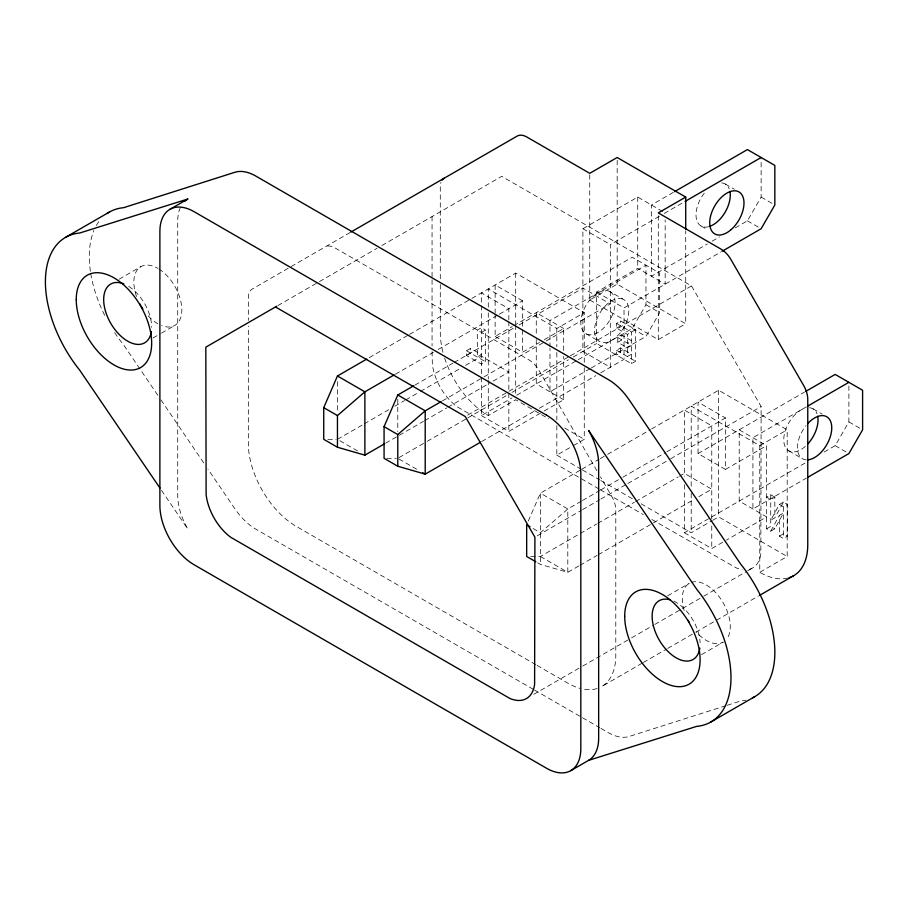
<?xml version="1.0" encoding="UTF-8"?>
<svg xmlns="http://www.w3.org/2000/svg" width="908" height="908" viewBox="0 0 908 908"><rect width="100%" height="100%" fill="white"/><g stroke="black" fill="none" stroke-linecap="round" stroke-linejoin="round"><path stroke-width="0.68" stroke-dasharray="4.54 3.41" d="M528.32 521.022L540.385 493.158L580.723 469.867M783.479 502.09L779.37 504.473L770.733 520.193L774.842 517.821L783.479 502.09L787.588 504.473L787.588 536.14L783.479 538.512L779.37 536.14L779.37 515.426L783.479 513.043L774.842 528.774L770.733 531.146L766.624 528.774L766.624 445.658L739.203 429.825L739.203 501.068L766.624 516.902L726.4 540.124M770.733 531.146L779.37 515.426M578.294 359.647L632.252 328.492L645.963 304.748L645.963 265.17L549.976 320.581L549.976 347.117M591.29 367.978L645.963 336.414L659.673 312.67L659.673 273.081L632.252 257.248L513.497 325.813M735.276 227.851L747.42 220.837L761.131 197.081L761.131 157.504M824.146 452.025L835.178 445.658L848.889 421.902L848.889 382.325M119.152 279.187L140.865 266.646M153.077 337.969L160.319 333.781M161.533 333.088L174.801 325.427M350.159 232.493L252.345 288.971A19.386 11.191 60 0 0 248.327 297.847L248.327 320.433M277.927 305.553L318.333 282.218M319.502 281.548L377.036 248.327M381.871 245.535L501.715 176.345L691.487 285.906L761.131 406.546L760.847 553.528A40.667 23.472 60 0 1 746.716 569.793M659.356 216.263L610.312 244.581L610.312 367.286L582.891 351.453L582.891 228.748L637.734 197.081L662.772 211.541M369.238 357.639L408.35 335.063M409.576 334.36L470.685 299.072M471.91 298.369L515.699 273.081L584.264 312.658L584.264 363.325M673.316 192.371L651.445 205.004L651.445 276.248L707.332 243.98M664.259 213.437L683.883 202.109M395.434 374.187L433.332 352.304M438.212 349.478L498.106 314.906M499.332 314.202L522.554 300.786L522.554 328.605M481.422 332.453L485.542 330.081L485.542 361.747L481.422 364.119L466.485 355.493L466.485 350.749L470.594 348.366L481.422 354.619L477.313 356.992L477.313 330.081L481.422 327.709L485.542 330.081M495.132 314.157L495.132 336.414L512.271 326.517M414.945 385.083L452.944 363.143M454.17 362.44L514.234 327.754M519.138 324.928L582.891 288.12L610.312 303.953L484.043 376.854M466.485 355.493L470.594 353.121L470.594 348.366M337.458 439.324L363.075 424.535M364.29 423.82L388.692 409.735M394.798 406.216L404.559 400.576M405.774 399.872L419.201 392.131M420.415 391.427L460.685 368.183M465.566 365.356L481.422 356.197L508.843 372.03L490.547 382.597M635.6 329.638L627.383 334.394L616.555 328.14L616.555 323.396L620.663 321.012L635.6 329.638L635.6 361.305L631.491 363.677L596.601 343.53L596.601 292.081L637.734 268.337L665.155 284.159L665.155 219.906M589.746 174.745L589.746 299.992L617.168 284.159L685.722 323.747L685.722 230.859M488.277 307.21L488.277 288.914L556.831 328.492L584.264 312.658M712.19 241.176L719.476 236.965M495.132 336.414L522.554 352.247L539.5 342.464M544.335 339.671L563.686 328.492L563.686 350.851M442.366 400.916L482.818 377.558M385.616 443.183L423.434 421.346M424.66 420.642L446.623 407.964M447.837 407.261L489.321 383.301M596.601 292.081L624.023 307.914L720.736 252.072M616.555 328.14L620.663 325.768L620.663 321.012M467.688 415.115L569.191 356.504M570.417 355.8L691.487 285.906M399.009 457.609L426.011 442.026M427.237 441.311L466.508 418.645M467.734 417.93L507.005 395.264M511.919 392.426L568.374 359.829M573.277 357.003L596.601 343.53M481.422 377.41L481.422 415.58L512.078 397.874M516.765 395.173L577.068 360.351M617.78 337.56L631.491 345.471L627.383 347.843L617.78 342.305L617.78 337.56L621.889 335.188L631.491 340.727L627.383 343.099L627.383 334.394M444.659 358.081A67.873 39.18 60 0 0 488.277 415.58L515.699 399.747L548.761 418.826M617.78 342.305L621.889 339.933L621.889 335.188M620.663 347.934L620.663 352.679L616.555 355.051L616.555 350.306L620.663 347.934L631.491 354.177L627.383 356.56L627.383 347.843M590.075 368.682L549.976 391.825L549.976 348.524M481.66 441.56L534.437 411.097M539.341 408.26L595.796 375.662M600.699 372.836L624.023 359.364L624.023 307.914M589.746 299.992L658.3 339.581L685.722 323.747M481.422 415.58L508.843 431.402L542.973 411.71M544.187 411.006L563.686 399.747L563.686 356.435M556.831 425.602L556.831 455.158L572.335 446.203M573.527 445.522L584.264 439.324L584.264 364.732M581.937 469.164L599.053 459.278M600.279 458.574L606.385 455.044M607.611 454.341L650.389 429.643M651.615 428.928L718.625 390.247L787.191 429.825L787.191 556.479L759.769 572.312L759.769 445.658L691.204 406.069L691.204 486.291M581.245 501.227L567.806 508.979L540.385 532.735L532.383 528.115M582.471 500.512L599.586 490.638M600.812 489.934L621.583 477.937M622.809 477.222L665.587 452.524M666.812 451.821L725.481 417.952L725.481 469.402L698.059 453.569L698.059 402.119L725.481 417.952M537.343 535.754L581.37 510.33M582.595 509.626L599.711 499.74M600.937 499.037L626.611 484.214M627.837 483.51L669.423 459.505M670.637 458.79L761.131 406.546M698.059 453.569L804.567 392.074M530.783 556.479L540.385 556.479L596.511 524.075M597.725 523.371L634.329 502.249M635.543 501.534L678.253 476.882M679.468 476.178L684.348 473.363L711.77 489.196L695.914 498.356M806.361 406.875L752.914 437.735L752.914 508.991L806.361 478.119M759.769 445.658L787.191 429.825M725.481 469.402L766.624 445.658M578.782 565.979L567.806 572.312L540.385 564.401L536.957 562.415M580.008 565.275L597.089 555.412M598.304 554.709L694.688 499.06M684.348 484.668L684.348 532.735L805.748 462.649M641.127 503.815L691.204 532.735L711.475 521.033M712.666 520.341L718.625 516.902L787.191 556.479M774.842 497.107L770.733 494.735L766.624 497.107L770.733 499.491L774.842 497.107L774.842 517.821M779.37 504.473L783.479 506.846L787.588 504.473M684.348 532.735L711.77 548.568L725.186 540.827M766.624 528.774L770.733 526.402L774.842 528.774M667.607 595.841L689.32 583.299M779.37 536.14L783.479 533.756L787.588 536.14M533.768 694.336L581.46 666.79M582.686 666.086L630.379 638.551M631.605 637.847L653.612 625.135M654.838 624.432L702.531 596.896M703.757 596.193L746.558 571.484M747.783 570.769L752.675 567.954M642.092 663.215L601.743 686.505A67.873 39.18 60 0 0 615.794 655.44L615.794 510.001A19.386 11.191 60 0 0 611.776 496.483L600.46 476.882M643.307 662.5L666.54 649.095M667.766 648.38L694.665 632.853M695.88 632.15L758.237 596.147M701.543 654.611L723.256 642.07A33.936 19.59 60 0 1 696.141 631.934M725.798 705.732L629.119 736.49A48.476 27.989 60 0 1 608.258 732.62L600.892 728.364M727.138 705.312L740.565 701.033A96.952 55.978 60 0 0 746.047 700.136M327.856 439.324L336.085 439.324M386.819 458.324L396.41 458.324M761.131 197.081L772.56 203.687M725.265 184.006L734.402 189.284M747.42 220.837L761.131 228.748M701.021 225.99L707.877 229.951M582.891 228.748L610.312 244.581M645.963 304.748L659.673 312.67M848.889 421.902L861.454 429.166M610.085 291.672A24.244 13.995 -60 0 1 602.401 329.218A24.244 13.995 -60 0 1 581.415 317.096A24.244 13.995 -60 0 1 610.085 291.672L623.796 299.583A24.244 13.995 -60 0 1 616.112 337.14A24.244 13.995 -60 0 1 595.126 325.019A24.244 13.995 -60 0 1 623.796 299.583M813.023 408.827L822.16 414.105M632.252 328.492L645.963 336.414M835.178 445.658L846.608 452.252M616.555 323.396L631.491 332.022L631.491 363.677M616.555 350.306L635.6 361.305M585.853 333.656L599.564 341.567M788.78 450.811L802.49 458.733M522.554 300.786L495.132 284.953L495.132 312.772M563.686 328.492L536.265 312.658L536.265 336.414M563.686 399.747L536.265 383.914L536.265 337.81M466.485 350.749L485.542 361.747M564.674 428.02L584.264 439.324M556.831 455.158L581.268 469.266M582.493 469.969L599.586 479.844M600.812 480.548L632.57 498.878M599.053 489.026L457.099 406.739A40.667 23.472 60 0 1 432.344 363.87L432.06 351.612M600.279 489.741L643.273 514.564M651.876 519.524L736.093 567.818A40.667 23.472 60 0 0 742.177 569.611M673.838 601.073L676.12 602.39A33.936 19.59 60 0 1 700.102 642.739M398.975 459.005L418.055 470.026M339.842 440.698L358.91 451.719M540.385 556.479L567.806 572.312L567.806 508.979L540.385 493.158L540.385 564.401M535.868 664.701L296.314 526.402A67.873 39.18 60 0 1 248.327 443.286L248.327 326.086M537.093 665.416L567.806 683.145A67.873 39.18 60 0 0 580.223 688.423M533.359 689.376L255.874 529.171A48.476 27.989 60 0 1 235.002 508.945L207.932 469.084M534.585 690.091L581.245 717.025M582.471 717.729L599.655 727.66M161.533 490.388L187.752 528.921A48.476 27.989 60 0 1 177.718 495.132L177.718 221.223A48.476 27.989 60 0 1 180.329 207.591M157.788 395.218L123.556 344.802A96.952 55.978 60 0 1 112.989 330.035M160.966 399.906L203.959 463.216M596.919 470.753L538.909 370.282A19.386 11.191 60 0 0 529.216 360.045L334.904 247.861A19.386 11.191 60 0 0 325.212 246.897M783.479 506.846L783.479 538.512M770.733 494.735L770.733 526.402M718.625 390.247L718.625 516.902M711.77 518.945L711.77 425.863L684.348 410.03L684.348 476.325M711.77 525.948L711.77 548.568M691.204 493.328L691.204 532.735M658.3 215.729L658.3 339.581M637.734 197.081L637.734 268.337M617.168 160.319L617.168 284.159M556.831 328.492L556.831 346.788M556.831 352.418L556.831 419.973M522.554 329.99L522.554 352.247M515.699 273.081L515.699 323.747M515.699 325.155L515.699 395.525M508.843 319.991L508.843 308.709L481.422 292.875L481.422 304.157M508.843 321.398L508.843 391.916M508.843 393.243L508.843 431.402M488.277 312.84L488.277 378.988M488.277 380.395L488.277 415.58M481.422 305.565L481.422 376.082M440.289 278.801L440.289 187.014A19.386 11.191 60 0 1 441.016 182.349M440.289 284.442L440.289 332.453A67.873 39.18 60 0 0 443.183 353.076M432.06 216.558L432.06 278.461M432.06 279.868L432.06 345.982M397.783 399.214L397.783 431.584M337.458 381.621L337.458 412.584M806.043 459.823A24.244 13.995 -60 0 1 806.043 425.546M809.471 407.737A24.244 13.995 -60 0 1 817.007 413.764M805.339 446.384A24.244 13.995 -60 0 1 783.763 439.722A24.244 13.995 -60 0 1 805.339 408.146M721.712 182.917A24.244 13.995 -60 0 1 729.249 188.932M708.705 226.682A24.244 13.995 -60 0 1 696.152 217.398A24.244 13.995 -60 0 1 704.574 192.814M128.709 286.372A33.936 19.59 60 0 1 151.659 327.311M158.877 268.961A33.936 19.59 60 0 1 181.793 308.289A33.936 19.59 60 0 1 161.59 325.575M157.833 323.747A33.936 19.59 60 0 1 147.686 315.292M136.552 296.553A33.936 19.59 60 0 1 157.833 268.337M104.692 315.36A96.952 55.978 60 0 1 90.596 272.684M90.391 271.288A96.952 55.978 60 0 1 93.933 230.462M96.35 225.513A96.952 55.978 60 0 1 100.152 219.952M684.121 610.494A33.936 19.59 60 0 1 707.854 585.944A33.936 19.59 60 0 1 727.07 638.54M597.021 688.559A67.873 39.18 60 0 1 582.63 688.99M787.724 578.078A67.873 39.18 60 0 1 759.769 572.312"/><path stroke-width="1.36" d="M384.402 443.887L364.88 455.158L337.458 447.235L323.736 439.324L323.736 407.658L337.458 375.991L366.787 359.057M480.434 442.264L425.205 474.158L397.783 466.235L384.073 458.324L384.073 426.658L397.783 394.991L413.719 385.786M337.458 447.235L337.458 415.569L364.88 391.825L394.208 374.891M397.783 466.235L397.783 434.569L425.205 410.825L441.14 401.62M65.478 237.408L109.357 212.075M169.932 209.328L187.752 199.034L79.677 233.027A96.952 55.978 60 0 0 79.677 370.135L159.944 488.05M350.885 232.073L517.174 136.075A19.386 11.191 60 0 1 526.867 137.029L589.746 173.337L617.168 157.504L685.722 197.081L685.722 229.452M276.747 306.223L205.821 347.174L206.116 494.485A40.667 23.472 60 0 0 230.859 537.366L509.853 698.434A40.667 23.472 60 0 0 534.608 684.144L534.903 537.161L465.248 416.522L275.476 306.961M674.53 191.667L747.42 149.582L774.842 165.415L774.842 205.004L761.131 228.748L721.962 251.368M685.722 197.081L658.3 212.915L721.179 249.223A19.386 11.191 60 0 1 730.872 259.45L803.739 385.662A19.386 11.191 60 0 1 807.757 399.168L807.757 544.607A67.873 39.18 60 0 1 788.984 577.738M685.109 201.394L761.131 157.504M805.793 391.371L835.178 374.414L862.6 390.247L862.6 429.825L848.889 453.569L807.575 477.426M807.575 406.171L848.889 382.325M759.463 595.444L793.694 575.672M570.791 770.642L588.611 760.348L696.697 726.366A96.952 55.978 60 0 0 696.697 589.247L588.611 430.471A48.476 27.989 60 0 1 598.656 464.26L598.656 738.159A48.476 27.989 60 0 1 588.611 760.348M710.896 721.985L754.764 696.652M397.783 394.991L425.205 410.825L425.205 474.158L422.822 472.773M337.458 375.991L364.88 391.825L364.88 455.158M384.073 426.658L397.783 434.569M323.736 407.658L337.458 415.569M530.102 526.799L526.674 524.813L526.674 556.479L535.811 561.757M807.632 423.684A24.244 13.995 -60 0 1 831.751 428.02A24.244 13.995 -60 0 1 807.36 459.857M817.711 416.25A24.244 13.995 -60 0 1 807.87 443.876M729.953 191.429A24.244 13.995 -60 0 1 709.795 226.342M151.364 331.477A33.936 19.59 60 0 1 126.416 340.398A33.936 19.59 60 0 1 103.705 301.07A33.936 19.59 60 0 1 123.908 283.92M699.818 648.119A33.936 19.59 60 0 1 675.7 657.562A33.936 19.59 60 0 1 652.307 619.733A33.936 19.59 60 0 1 669.911 599.757M107.121 213.493A96.952 55.978 60 0 1 123.556 207.694L235.002 172.236A48.476 27.989 60 0 1 255.874 176.107L608.258 379.555A48.476 27.989 60 0 1 629.119 399.781L740.565 563.925A96.952 55.978 60 0 1 752.426 697.877M689.32 622.479A33.936 19.59 60 0 1 688.105 620.266M142.874 309.06A33.936 19.59 60 0 1 141.512 306.915M140.865 305.837A33.936 19.59 60 0 1 139.65 303.624M184.801 201.224A48.476 27.989 60 0 1 187.752 199.034M442.128 180.159A19.386 11.191 60 0 1 444.307 178.138M546.548 415.172L194.164 211.723A48.476 27.989 60 0 0 159.887 231.517L159.887 505.427A48.476 27.989 60 0 0 194.164 564.799L546.548 768.247A48.476 27.989 60 0 0 580.825 748.453L580.825 474.544A48.476 27.989 60 0 0 546.548 415.172M731.292 229.474A24.244 13.995 -60 0 0 738.976 191.928A24.244 13.995 -60 0 0 710.306 217.352A24.244 13.995 -60 0 0 731.292 229.474M624.704 616.248A53.322 30.793 60 0 0 681.261 686.607A53.322 30.793 60 0 0 681.261 611.197A53.322 30.793 60 0 0 624.704 616.248M76.249 299.606A53.322 30.793 60 0 0 132.806 369.965A53.322 30.793 60 0 0 132.806 294.544A53.322 30.793 60 0 0 76.249 299.606"/></g></svg>
